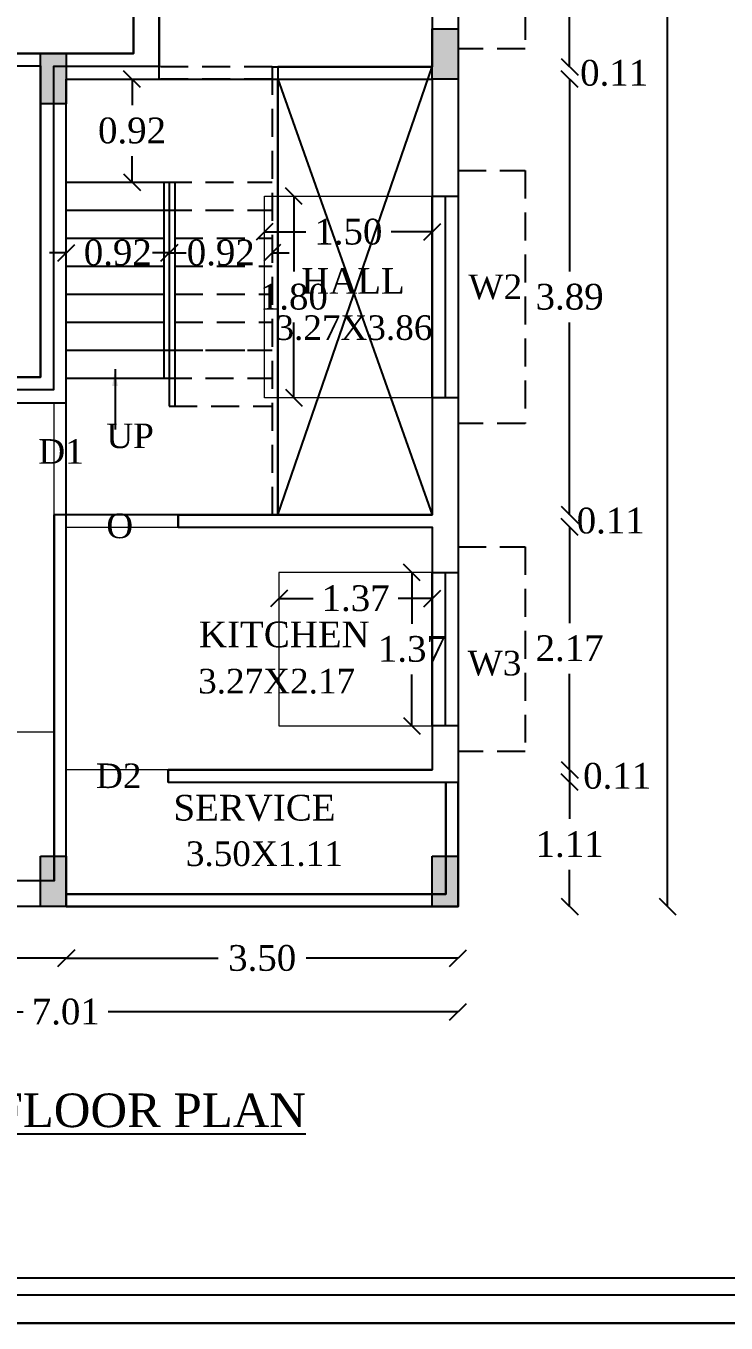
# Model space of a CAD drawing. Header units: metres. Extents: x 7608 to 7792, y -2400 to -2275.
# Drawn here: x 7685.45 to 7691.71, y -2335.22 to -2323.63 of the extents above; entities that cross this region are included whole.
import ezdxf

# ---------------------------------------------------------------- set-up
doc = ezdxf.new("R2010")
doc.units = ezdxf.units.M
doc.header["$MEASUREMENT"] = 0
doc.linetypes.add('HIDDEN', pattern=[0.375, 0.25, -0.125])
for name, color, linetype, plot in [('BLK_1_FLR_3_BLT_UP_AREA', 1, 'Continuous', False), ('BLK_1_FLR_3_BLT_UP_AREA_DEDUCT', 1, 'Continuous', False), ('BLK_1_FLR_3_UNITFA_3', 1, 'Continuous', False)]:
    doc.layers.add(name, color=color, linetype=linetype, plot=plot)
for name, color, linetype in [('BLK_1_FLR_3_CARPET_AREA', 10, 'Continuous'), ('BLK_1_FLR_3_CARPET_AREA_DEDUCT', 7, 'Continuous'), ('BLK_1_FLR_3_REGULAR_ROOM_6', 117, 'Continuous'), ('BLK_1_FLR_3_REGULAR_ROOM_8', 223, 'Continuous'), ('BLK_1_FLR_3_ROOF_AREA', 7, 'Continuous'), ('FLOOR-STILT', 7, 'Continuous')]:
    doc.layers.add(name, color=color, linetype=linetype)
for name, color, linetype, lineweight in [('BLK_1_FLR_3_KITCHEN', 163, 'Continuous', 0), ('BLK_1_FLR_3_REGULAR_ROOM_7', 234, 'Continuous', 0), ('BLK_1_FLR_3_ROOM_1_LIGHT_VENTILATION_2', 232, 'Continuous', 0), ('BLK_1_FLR_3_ROOM_1_LIGHT_VENTILATION_3', 232, 'Continuous', 0), ('BLK_1_FLR_3_UNITFA_4', 163, 'Continuous', 0)]:
    doc.layers.add(name, color=color, linetype=linetype, lineweight=lineweight)
doc.styles.add('Isa-', font='times.ttf')
doc.styles.add('STYLE2', font='times.ttf')
doc.dimstyles.new('ISO-25', dxfattribs={"dimscale": 0, "dimtxt": 0.23, "dimasz": 0.15, "dimexe": 1.25, "dimexo": 0.625, "dimgap": 0.11, "dimtad": 0, "dimtih": 1, "dimtoh": 1, "dimzin": 1, "dimdsep": 46, "dimtxsty": 'STYLE2', "dimblk": 'OBLIQUE', "dimcen": 0, "dimse1": 1, "dimse2": 1, "dimclrd": 1, "dimclrt": 3, "dimadec": 0, "dimazin": 2, "dimtfac": 1, "dimtix": 1, "dimtofl": 0, "dimtmove": 0, "dimatfit": 3, "dimfxl": 0, "dimtolj": 1, "dimarcsym": 0})

# ---------------------------------------------------------------- blocks, each defined once
blk = doc.blocks.new('_Oblique')
at = {"color": 0, "linetype": 'ByBlock', "lineweight": -2}
blk.add_line((-0.5, -0.5), (0.5, 0.5), dxfattribs=at)
blk = doc.blocks.new('*D194')
at = {"color": 1, "lineweight": -2}
for p, q in [((7686.399, -2324.111), (7686.399, -2324.344)), ((7686.399, -2325.031), (7686.399, -2324.799))]:
    blk.add_line(p, q, dxfattribs=at)
at = {"layer": 'Defpoints', "color": 0}
for p in [(7686.358, -2324.111), (7686.399, -2324.111), (7686.358, -2325.031)]:
    blk.add_point(p, dxfattribs=at)
at = {"color": 1, "lineweight": -2, "xscale": 0.15, "yscale": 0.15, "zscale": 0.15}
for p, rotation in [((7686.399, -2324.111), 90), ((7686.399, -2325.031), 270)]:
    blk.add_blockref('_Oblique', p, dxfattribs=dict(at, rotation=rotation))
at = {"color": 3, "insert": (7686.399, -2324.571), "char_height": 0.23, "attachment_point": 5, "style": 'STYLE2'}
blk.add_mtext('\\A1;0.92', dxfattribs=at)
blk = doc.blocks.new('*D179')
at = {"color": 1, "lineweight": -2}
for p, q in [((7690.309, -2322.001), (7690.309, -2322.774)), ((7690.309, -2324.001), (7690.309, -2323.229))]:
    blk.add_line(p, q, dxfattribs=at)
at = {"layer": 'Defpoints', "color": 0}
for p in [(7688.712, -2322.001), (7688.484, -2324.001), (7690.309, -2324.001)]:
    blk.add_point(p, dxfattribs=at)
at = {"color": 1, "lineweight": -2, "xscale": 0.15, "yscale": 0.15, "zscale": 0.15}
for p, rotation in [((7690.309, -2322.001), 90), ((7690.309, -2324.001), 270)]:
    blk.add_blockref('_Oblique', p, dxfattribs=dict(at, rotation=rotation))
at = {"color": 3, "insert": (7690.309, -2323.001), "char_height": 0.23, "attachment_point": 5, "style": 'STYLE2'}
blk.add_mtext('\\A1;2.00', dxfattribs=at)
blk = doc.blocks.new('*D180')
at = {"color": 1, "lineweight": -2}
for p, q in [((7690.309, -2324.001), (7690.309, -2323.851)), ((7690.309, -2324.111), (7690.309, -2324.261))]:
    blk.add_line(p, q, dxfattribs=at)
at = {"layer": 'Defpoints', "color": 0}
for p in [(7688.484, -2324.001), (7688.479, -2324.111), (7690.309, -2324.111)]:
    blk.add_point(p, dxfattribs=at)
at = {"color": 1, "lineweight": -2, "xscale": 0.15, "yscale": 0.15, "zscale": 0.15}
for p, rotation in [((7690.309, -2324.001), 270), ((7690.309, -2324.111), 90)]:
    blk.add_blockref('_Oblique', p, dxfattribs=dict(at, rotation=rotation))
at = {"color": 3, "insert": (7690.707, -2324.056), "char_height": 0.23, "attachment_point": 5, "style": 'STYLE2'}
blk.add_mtext('\\A1;0.11', dxfattribs=at)
blk = doc.blocks.new('*D181')
at = {"color": 1, "lineweight": -2}
for p, q in [((7690.309, -2324.111), (7690.309, -2325.829)), ((7690.309, -2328.001), (7690.309, -2326.284))]:
    blk.add_line(p, q, dxfattribs=at)
at = {"layer": 'Defpoints', "color": 0}
for p in [(7688.479, -2324.111), (7688.253, -2328.001), (7690.309, -2328.001)]:
    blk.add_point(p, dxfattribs=at)
at = {"color": 1, "lineweight": -2, "xscale": 0.15, "yscale": 0.15, "zscale": 0.15}
for p, rotation in [((7690.309, -2324.111), 90), ((7690.309, -2328.001), 270)]:
    blk.add_blockref('_Oblique', p, dxfattribs=dict(at, rotation=rotation))
at = {"color": 3, "insert": (7690.309, -2326.056), "char_height": 0.23, "attachment_point": 5, "style": 'STYLE2'}
blk.add_mtext('\\A1;3.89', dxfattribs=at)
blk = doc.blocks.new('*D182')
at = {"color": 1, "lineweight": -2}
for p, q in [((7690.309, -2328.001), (7690.309, -2327.851)), ((7690.309, -2328.111), (7690.309, -2328.261))]:
    blk.add_line(p, q, dxfattribs=at)
at = {"layer": 'Defpoints', "color": 0}
for p in [(7688.253, -2328.001), (7688.236, -2328.111), (7690.309, -2328.111)]:
    blk.add_point(p, dxfattribs=at)
at = {"color": 1, "lineweight": -2, "xscale": 0.15, "yscale": 0.15, "zscale": 0.15}
for p, rotation in [((7690.309, -2328.001), 270), ((7690.309, -2328.111), 90)]:
    blk.add_blockref('_Oblique', p, dxfattribs=dict(at, rotation=rotation))
at = {"color": 3, "insert": (7690.676, -2328.056), "char_height": 0.23, "attachment_point": 5, "style": 'STYLE2'}
blk.add_mtext('\\A1;0.11', dxfattribs=at)
blk = doc.blocks.new('*D183')
at = {"color": 1, "lineweight": -2}
for p, q in [((7690.309, -2328.111), (7690.309, -2328.969)), ((7690.309, -2330.281), (7690.309, -2329.424))]:
    blk.add_line(p, q, dxfattribs=at)
at = {"layer": 'Defpoints', "color": 0}
for p in [(7688.236, -2328.111), (7688.502, -2330.281), (7690.309, -2330.281)]:
    blk.add_point(p, dxfattribs=at)
at = {"color": 1, "lineweight": -2, "xscale": 0.15, "yscale": 0.15, "zscale": 0.15}
for p, rotation in [((7690.309, -2328.111), 90), ((7690.309, -2330.281), 270)]:
    blk.add_blockref('_Oblique', p, dxfattribs=dict(at, rotation=rotation))
at = {"color": 3, "insert": (7690.309, -2329.196), "char_height": 0.23, "attachment_point": 5, "style": 'STYLE2'}
blk.add_mtext('\\A1;2.17', dxfattribs=at)
blk = doc.blocks.new('*D184')
at = {"color": 1, "lineweight": -2}
for p, q in [((7690.309, -2330.281), (7690.309, -2330.131)), ((7690.309, -2330.281), (7690.309, -2330.391)), ((7690.309, -2330.391), (7690.309, -2330.541))]:
    blk.add_line(p, q, dxfattribs=at)
at = {"layer": 'Defpoints', "color": 0}
for p in [(7688.502, -2330.281), (7688.657, -2330.391), (7690.309, -2330.391)]:
    blk.add_point(p, dxfattribs=at)
at = {"color": 1, "lineweight": -2, "xscale": 0.15, "yscale": 0.15, "zscale": 0.15}
for p, rotation in [((7690.309, -2330.281), 270), ((7690.309, -2330.391), 90)]:
    blk.add_blockref('_Oblique', p, dxfattribs=dict(at, rotation=rotation))
at = {"color": 3, "insert": (7690.734, -2330.336), "char_height": 0.23, "attachment_point": 5, "style": 'STYLE2'}
blk.add_mtext('\\A1;0.11', dxfattribs=at)
blk = doc.blocks.new('*D185')
at = {"color": 1, "lineweight": -2}
for p, q in [((7690.309, -2330.391), (7690.309, -2330.719)), ((7690.309, -2331.501), (7690.309, -2331.174))]:
    blk.add_line(p, q, dxfattribs=at)
at = {"layer": 'Defpoints', "color": 0}
for p in [(7688.657, -2330.391), (7689.312, -2331.501), (7690.309, -2331.501)]:
    blk.add_point(p, dxfattribs=at)
at = {"color": 1, "lineweight": -2, "xscale": 0.15, "yscale": 0.15, "zscale": 0.15}
for p, rotation in [((7690.309, -2330.391), 90), ((7690.309, -2331.501), 270)]:
    blk.add_blockref('_Oblique', p, dxfattribs=dict(at, rotation=rotation))
at = {"color": 3, "insert": (7690.309, -2330.946), "char_height": 0.23, "attachment_point": 5, "style": 'STYLE2'}
blk.add_mtext('\\A1;1.11', dxfattribs=at)
blk = doc.blocks.new('*D186')
at = {"color": 1, "lineweight": -2}
for p, q in [((7691.184, -2300.561), (7691.184, -2315.804)), ((7691.184, -2331.501), (7691.184, -2316.259))]:
    blk.add_line(p, q, dxfattribs=at)
at = {"layer": 'Defpoints', "color": 0}
for p in [(7688.586, -2300.561), (7691.184, -2300.561), (7688.586, -2331.501)]:
    blk.add_point(p, dxfattribs=at)
at = {"color": 1, "lineweight": -2, "xscale": 0.15, "yscale": 0.15, "zscale": 0.15}
for p, rotation in [((7691.184, -2300.561), 90), ((7691.184, -2331.501), 270)]:
    blk.add_blockref('_Oblique', p, dxfattribs=dict(at, rotation=rotation))
at = {"color": 3, "insert": (7691.184, -2316.031), "char_height": 0.23, "attachment_point": 5, "style": 'STYLE2'}
blk.add_mtext('\\A1;30.94', dxfattribs=at)
blk = doc.blocks.new('*D188')
at = {"color": 1, "lineweight": -2}
for p, q in [((7682.532, -2331.963), (7683.781, -2331.963)), ((7685.812, -2331.963), (7684.562, -2331.963))]:
    blk.add_line(p, q, dxfattribs=at)
at = {"layer": 'Defpoints', "color": 0}
for p in [(7682.532, -2331.01), (7685.812, -2331.501), (7685.812, -2331.963)]:
    blk.add_point(p, dxfattribs=at)
at = {"color": 1, "lineweight": -2, "xscale": 0.15, "yscale": 0.15, "zscale": 0.15, "rotation": 180}
blk.add_blockref('_Oblique', (7682.532, -2331.963), dxfattribs=at)
at = {"color": 1, "lineweight": -2, "xscale": 0.15, "yscale": 0.15, "zscale": 0.15}
blk.add_blockref('_Oblique', (7685.812, -2331.963), dxfattribs=at)
at = {"color": 3, "insert": (7684.172, -2331.963), "char_height": 0.23, "attachment_point": 5, "style": 'STYLE2'}
blk.add_mtext('\\A1;3.28', dxfattribs=at)
blk = doc.blocks.new('*D189')
at = {"color": 1, "lineweight": -2}
for p, q in [((7685.812, -2331.963), (7687.168, -2331.963)), ((7689.312, -2331.963), (7687.956, -2331.963))]:
    blk.add_line(p, q, dxfattribs=at)
at = {"layer": 'Defpoints', "color": 0}
for p in [(7689.312, -2330.391), (7685.812, -2331.501), (7689.312, -2331.963)]:
    blk.add_point(p, dxfattribs=at)
at = {"color": 1, "lineweight": -2, "xscale": 0.15, "yscale": 0.15, "zscale": 0.15, "rotation": 180}
blk.add_blockref('_Oblique', (7685.812, -2331.963), dxfattribs=at)
at = {"color": 1, "lineweight": -2, "xscale": 0.15, "yscale": 0.15, "zscale": 0.15}
blk.add_blockref('_Oblique', (7689.312, -2331.963), dxfattribs=at)
at = {"color": 3, "insert": (7687.562, -2331.963), "char_height": 0.23, "attachment_point": 5, "style": 'STYLE2'}
blk.add_mtext('\\A1;3.50', dxfattribs=at)
blk = doc.blocks.new('*D190')
at = {"color": 1, "lineweight": -2}
for p, q in [((7682.302, -2332.442), (7685.427, -2332.442)), ((7689.312, -2332.442), (7686.187, -2332.442))]:
    blk.add_line(p, q, dxfattribs=at)
at = {"layer": 'Defpoints', "color": 0}
for p in [(7682.302, -2331.501), (7689.312, -2331.501), (7689.312, -2332.442)]:
    blk.add_point(p, dxfattribs=at)
at = {"color": 1, "lineweight": -2, "xscale": 0.15, "yscale": 0.15, "zscale": 0.15, "rotation": 180}
blk.add_blockref('_Oblique', (7682.302, -2332.442), dxfattribs=at)
at = {"color": 1, "lineweight": -2, "xscale": 0.15, "yscale": 0.15, "zscale": 0.15}
blk.add_blockref('_Oblique', (7689.312, -2332.442), dxfattribs=at)
at = {"color": 3, "insert": (7685.807, -2332.442), "char_height": 0.23, "attachment_point": 5, "style": 'STYLE2'}
blk.add_mtext('\\A1;7.01', dxfattribs=at)
blk = doc.blocks.new('*D155')
at = {"color": 1, "lineweight": -2}
for p, q in [((7686.399, -2324.111), (7686.399, -2324.344)), ((7686.399, -2325.031), (7686.399, -2324.799))]:
    blk.add_line(p, q, dxfattribs=at)
at = {"layer": 'Defpoints', "color": 0}
for p in [(7686.358, -2324.111), (7686.399, -2324.111), (7686.358, -2325.031)]:
    blk.add_point(p, dxfattribs=at)
at = {"color": 1, "lineweight": -2, "xscale": 0.15, "yscale": 0.15, "zscale": 0.15}
for p, rotation in [((7686.399, -2324.111), 90), ((7686.399, -2325.031), 270)]:
    blk.add_blockref('_Oblique', p, dxfattribs=dict(at, rotation=rotation))
at = {"color": 3, "insert": (7686.399, -2324.571), "char_height": 0.23, "attachment_point": 5, "style": 'STYLE2'}
blk.add_mtext('\\A1;0.92', dxfattribs=at)
blk = doc.blocks.new('*D156')
at = {"color": 1, "lineweight": -2}
for p, q in [((7685.812, -2325.661), (7685.662, -2325.661)), ((7686.732, -2325.661), (7686.882, -2325.661))]:
    blk.add_line(p, q, dxfattribs=at)
at = {"layer": 'Defpoints', "color": 0}
for p in [(7685.812, -2325.661), (7686.732, -2325.661), (7686.732, -2325.661)]:
    blk.add_point(p, dxfattribs=at)
at = {"color": 1, "lineweight": -2, "xscale": 0.15, "yscale": 0.15, "zscale": 0.15}
blk.add_blockref('_Oblique', (7685.812, -2325.661), dxfattribs=at)
at = {"color": 1, "lineweight": -2, "xscale": 0.15, "yscale": 0.15, "zscale": 0.15, "rotation": 180}
blk.add_blockref('_Oblique', (7686.732, -2325.661), dxfattribs=at)
at = {"color": 3, "insert": (7686.272, -2325.661), "char_height": 0.23, "attachment_point": 5, "style": 'STYLE2'}
blk.add_mtext('\\A1;0.92', dxfattribs=at)
blk = doc.blocks.new('*D157')
at = {"color": 1, "lineweight": -2}
for p, q in [((7686.732, -2325.661), (7686.582, -2325.661)), ((7687.652, -2325.661), (7687.802, -2325.661))]:
    blk.add_line(p, q, dxfattribs=at)
at = {"layer": 'Defpoints', "color": 0}
for p in [(7686.732, -2325.661), (7687.652, -2325.661), (7687.652, -2325.661)]:
    blk.add_point(p, dxfattribs=at)
at = {"color": 1, "lineweight": -2, "xscale": 0.15, "yscale": 0.15, "zscale": 0.15}
blk.add_blockref('_Oblique', (7686.732, -2325.661), dxfattribs=at)
at = {"color": 1, "lineweight": -2, "xscale": 0.15, "yscale": 0.15, "zscale": 0.15, "rotation": 180}
blk.add_blockref('_Oblique', (7687.652, -2325.661), dxfattribs=at)
at = {"color": 3, "insert": (7687.192, -2325.661), "char_height": 0.23, "attachment_point": 5, "style": 'STYLE2'}
blk.add_mtext('\\A1;0.92', dxfattribs=at)
blk = doc.blocks.new('*D442')
at = {"layer": 'BLK_1_FLR_3_ROOM_1_LIGHT_VENTILATION_2', "color": 232, "lineweight": -2}
for p, q in [((7687.582, -2325.475), (7687.951, -2325.475)), ((7689.082, -2325.475), (7688.713, -2325.475))]:
    blk.add_line(p, q, dxfattribs=at)
at = {"layer": 'Defpoints', "color": 0}
for p in [(7687.582, -2325.156), (7689.082, -2325.156), (7687.582, -2325.475)]:
    blk.add_point(p, dxfattribs=at)
at = {"layer": 'BLK_1_FLR_3_ROOM_1_LIGHT_VENTILATION_2', "color": 232, "lineweight": -2, "xscale": 0.15, "yscale": 0.15, "zscale": 0.15, "rotation": 180}
blk.add_blockref('_Oblique', (7687.582, -2325.475), dxfattribs=at)
at = {"layer": 'BLK_1_FLR_3_ROOM_1_LIGHT_VENTILATION_2', "color": 232, "lineweight": -2, "xscale": 0.15, "yscale": 0.15, "zscale": 0.15}
blk.add_blockref('_Oblique', (7689.082, -2325.475), dxfattribs=at)
at = {"layer": 'BLK_1_FLR_3_ROOM_1_LIGHT_VENTILATION_2', "color": 232, "insert": (7688.332, -2325.475), "char_height": 0.23, "attachment_point": 5, "style": 'STYLE2'}
blk.add_mtext('\\A1;1.50', dxfattribs=at)
blk = doc.blocks.new('*D443')
at = {"layer": 'BLK_1_FLR_3_ROOM_1_LIGHT_VENTILATION_2', "color": 232, "lineweight": -2}
for p, q in [((7687.845, -2325.156), (7687.845, -2325.829)), ((7687.845, -2326.956), (7687.845, -2326.284))]:
    blk.add_line(p, q, dxfattribs=at)
at = {"layer": 'Defpoints', "color": 0}
for p in [(7687.582, -2325.156), (7687.845, -2325.156), (7687.582, -2326.956)]:
    blk.add_point(p, dxfattribs=at)
at = {"layer": 'BLK_1_FLR_3_ROOM_1_LIGHT_VENTILATION_2', "color": 232, "lineweight": -2, "xscale": 0.15, "yscale": 0.15, "zscale": 0.15}
for p, rotation in [((7687.845, -2325.156), 90), ((7687.845, -2326.956), 270)]:
    blk.add_blockref('_Oblique', p, dxfattribs=dict(at, rotation=rotation))
at = {"layer": 'BLK_1_FLR_3_ROOM_1_LIGHT_VENTILATION_2', "color": 232, "insert": (7687.845, -2326.056), "char_height": 0.23, "attachment_point": 5, "style": 'STYLE2'}
blk.add_mtext('\\A1;1.80', dxfattribs=at)
blk = doc.blocks.new('*D454')
at = {"layer": 'BLK_1_FLR_3_ROOM_1_LIGHT_VENTILATION_3', "color": 232, "lineweight": -2}
for p, q in [((7687.712, -2328.749), (7688.017, -2328.749)), ((7689.082, -2328.749), (7688.777, -2328.749))]:
    blk.add_line(p, q, dxfattribs=at)
at = {"layer": 'Defpoints', "color": 0}
for p in [(7687.712, -2328.517), (7689.082, -2328.517), (7687.712, -2328.749)]:
    blk.add_point(p, dxfattribs=at)
at = {"layer": 'BLK_1_FLR_3_ROOM_1_LIGHT_VENTILATION_3', "color": 232, "lineweight": -2, "xscale": 0.15, "yscale": 0.15, "zscale": 0.15, "rotation": 180}
blk.add_blockref('_Oblique', (7687.712, -2328.749), dxfattribs=at)
at = {"layer": 'BLK_1_FLR_3_ROOM_1_LIGHT_VENTILATION_3', "color": 232, "lineweight": -2, "xscale": 0.15, "yscale": 0.15, "zscale": 0.15}
blk.add_blockref('_Oblique', (7689.082, -2328.749), dxfattribs=at)
at = {"layer": 'BLK_1_FLR_3_ROOM_1_LIGHT_VENTILATION_3', "color": 232, "insert": (7688.397, -2328.749), "char_height": 0.23, "attachment_point": 5, "style": 'STYLE2'}
blk.add_mtext('\\A1;1.37', dxfattribs=at)
blk = doc.blocks.new('*D455')
at = {"layer": 'BLK_1_FLR_3_ROOM_1_LIGHT_VENTILATION_3', "color": 232, "lineweight": -2}
for p, q in [((7688.9, -2328.517), (7688.9, -2328.975)), ((7688.9, -2329.887), (7688.9, -2329.43))]:
    blk.add_line(p, q, dxfattribs=at)
at = {"layer": 'Defpoints', "color": 0}
for p in [(7689.082, -2328.517), (7688.9, -2329.887), (7689.082, -2329.887)]:
    blk.add_point(p, dxfattribs=at)
at = {"layer": 'BLK_1_FLR_3_ROOM_1_LIGHT_VENTILATION_3', "color": 232, "lineweight": -2, "xscale": 0.15, "yscale": 0.15, "zscale": 0.15}
for p, rotation in [((7688.9, -2328.517), 90), ((7688.9, -2329.887), 270)]:
    blk.add_blockref('_Oblique', p, dxfattribs=dict(at, rotation=rotation))
at = {"layer": 'BLK_1_FLR_3_ROOM_1_LIGHT_VENTILATION_3', "color": 232, "insert": (7688.9, -2329.202), "char_height": 0.23, "attachment_point": 5, "style": 'STYLE2'}
blk.add_mtext('\\A1;1.37', dxfattribs=at)

msp = doc.modelspace()

# ---------------------------------------------------------------- hatches: boundary and pattern name
h = msp.add_hatch(color=5)
h.dxf.hatch_style = 1
h.paths.add_polyline_path([(7689.08192, -2324.11125), (7689.31192, -2324.11125), (7689.31192, -2323.66125), (7689.08192, -2323.66125)])
h = msp.add_hatch(color=5)
h.dxf.hatch_style = 1
h.paths.add_polyline_path([(7685.58192, -2324.33125), (7685.81192, -2324.33125), (7685.81192, -2323.88125), (7685.58192, -2323.88125)])
h = msp.add_hatch(color=5)
h.dxf.hatch_style = 1
h.paths.add_polyline_path([(7685.58192, -2331.50125), (7685.81192, -2331.50125), (7685.81192, -2331.05125), (7685.58192, -2331.05125)])
h = msp.add_hatch(color=5)
h.dxf.hatch_style = 1
h.paths.add_polyline_path([(7689.08192, -2331.50125), (7689.31192, -2331.50125), (7689.31192, -2331.05125), (7689.08192, -2331.05125)])

# ---------------------------------------------------------------- linework, layer by layer
for p, q in [((7689.08192, -2312.90125), (7689.08192, -2324.00125)), ((7686.41192, -2323.88125), (7686.41192, -2319.86125)), ((7686.64192, -2324.11125), (7686.64192, -2319.86125)), ((7683.53192, -2323.88125), (7686.41192, -2323.88125)), ((7685.58192, -2326.77125), (7685.58192, -2323.88125)), ((7683.53192, -2323.99125), (7685.58192, -2323.99125)), ((7687.65192, -2324.00125), (7689.08192, -2324.00125)), ((7687.70192, -2328.00125), (7689.08192, -2324.00125)), ((7685.81192, -2324.11125), (7686.64192, -2324.11125)), ((7685.81192, -2327.03125), (7685.81192, -2324.11125)), ((7687.65192, -2324.11125), (7689.08192, -2324.11125)), ((7687.70192, -2324.11125), (7689.08192, -2328.00125)), ((7689.08192, -2324.11125), (7689.08192, -2328.00125)), ((7685.81192, -2325.03125), (7686.68192, -2325.03125)), ((7686.68192, -2325.03125), (7686.68192, -2326.78125)), ((7686.73192, -2325.03125), (7686.73192, -2327.03125)), ((7686.78192, -2325.03125), (7686.78192, -2327.03125)), ((7685.81192, -2325.28125), (7686.68192, -2325.28125)), ((7685.81192, -2325.53125), (7686.68192, -2325.53125)), ((7685.81192, -2325.78125), (7686.68192, -2325.78125)), ((7685.81192, -2326.03125), (7686.68192, -2326.03125)), ((7685.81192, -2326.28125), (7686.68192, -2326.28125)), ((7685.81192, -2326.53125), (7686.68192, -2326.53125)), ((7682.53192, -2326.77125), (7685.58192, -2326.77125)), ((7685.81192, -2326.78125), (7686.68192, -2326.78125)), ((7682.30192, -2327.00125), (7685.81192, -2327.00125)), ((7685.70192, -2331.27125), (7685.70192, -2328.00125)), ((7685.81192, -2331.50125), (7685.81192, -2328.00125)), ((7686.81192, -2328.11125), (7686.81192, -2328.00125)), ((7686.81192, -2328.00125), (7689.08192, -2328.00125)), ((7686.81192, -2328.11125), (7689.08192, -2328.11125)), ((7689.08192, -2328.11125), (7689.08192, -2330.28125)), ((7686.72192, -2330.39125), (7686.72192, -2330.28125)), ((7686.72192, -2330.28125), (7689.08192, -2330.28125)), ((7686.72192, -2330.39125), (7689.31192, -2330.39125)), ((7685.70192, -2331.27125), (7684.64192, -2331.27125))]:
    msp.add_line(p, q)
at = {"color": 2, "linetype": 'HIDDEN'}
for p, q in [((7687.65192, -2324.00125), (7686.64192, -2324.00125)), ((7687.65192, -2324.00125), (7687.65192, -2328.00125)), ((7687.70192, -2324.00125), (7687.70192, -2328.00125)), ((7687.65192, -2324.11125), (7686.64192, -2324.11125))]:
    msp.add_line(p, q, dxfattribs=at)
at = {"linetype": 'HIDDEN'}
for p, q in [((7686.68192, -2325.03125), (7687.65192, -2325.03125)), ((7686.68192, -2325.28125), (7687.65192, -2325.28125)), ((7686.78192, -2325.53125), (7687.65192, -2325.53125)), ((7686.78192, -2325.78125), (7687.65192, -2325.78125)), ((7686.78192, -2326.03125), (7687.65192, -2326.03125)), ((7686.78192, -2326.28125), (7687.65192, -2326.28125)), ((7686.68192, -2326.53125), (7687.65192, -2326.53125)), ((7686.78192, -2326.53125), (7687.65192, -2326.53125)), ((7686.68192, -2326.78125), (7687.65192, -2326.78125)), ((7686.73192, -2327.03125), (7687.65192, -2327.03125))]:
    msp.add_line(p, q, dxfattribs=at)
at = {"color": 2}
for p, q in [((7689.19692, -2325.15625), (7689.19692, -2326.95625)), ((7685.81192, -2328.00125), (7685.70192, -2328.00125)), ((7689.19692, -2328.51745), (7689.19692, -2329.88745))]:
    msp.add_line(p, q, dxfattribs=at)
at = {"color": 4}
for points in [[(7654.99647, -2275.22286), (7747.87877, -2275.22286), (7747.87877, -2335.22229), (7654.99647, -2335.22229)], [(7655.24647, -2275.47286), (7747.62877, -2275.47286), (7747.62877, -2334.97229), (7655.24647, -2334.97229)], [(7655.39647, -2275.62286), (7747.47877, -2275.62286), (7747.47877, -2334.82229), (7655.39647, -2334.82229)]]:
    msp.add_lwpolyline(points, close=True, dxfattribs=at)
msp.add_lwpolyline([(7682.30192, -2300.56125), (7689.31192, -2300.56125), (7689.31192, -2331.50125), (7682.30192, -2331.50125)], close=True)
at = {"color": 2, "linetype": 'HIDDEN'}
for points in [[(7689.31192, -2322.00871), (7689.91192, -2322.00871), (7689.91192, -2323.83871), (7689.31192, -2323.83871)], [(7689.31192, -2324.92625), (7689.91192, -2324.92625), (7689.91192, -2327.18625), (7689.31192, -2327.18625)], [(7689.31192, -2328.28745), (7689.91192, -2328.28745), (7689.91192, -2330.11745), (7689.31192, -2330.11745)]]:
    msp.add_lwpolyline(points, dxfattribs=at)
at = {"color": 5}
for points in [[(7689.08192, -2323.66125), (7689.31192, -2323.66125), (7689.31192, -2324.11125), (7689.08192, -2324.11125)], [(7685.58192, -2323.88125), (7685.81192, -2323.88125), (7685.81192, -2324.33125), (7685.58192, -2324.33125)], [(7685.58192, -2331.05125), (7685.81192, -2331.05125), (7685.81192, -2331.50125), (7685.58192, -2331.50125)], [(7689.08192, -2331.05125), (7689.31192, -2331.05125), (7689.31192, -2331.50125), (7689.08192, -2331.50125)]]:
    msp.add_lwpolyline(points, close=True, dxfattribs=at)
at = {"color": 7}
msp.add_lwpolyline([(7687.70192, -2324.11125), (7689.08192, -2324.11125), (7689.08192, -2328.00125), (7687.70192, -2328.00125)], close=True, dxfattribs=at)
at = {"color": 2}
for points in [[(7689.31192, -2326.95625), (7689.08192, -2326.95625), (7689.08192, -2325.15625), (7689.31192, -2325.15625)], [(7689.31192, -2329.88745), (7689.08192, -2329.88745), (7689.08192, -2328.51745), (7689.31192, -2328.51745)]]:
    msp.add_lwpolyline(points, close=True, dxfattribs=at)
for points in [[(7685.81192, -2331.50125), (7689.31192, -2331.50125), (7689.31192, -2330.39125)], [(7685.81192, -2331.39125), (7689.20192, -2331.39125), (7689.20192, -2330.39125)]]:
    msp.add_lwpolyline(points)
at = {"layer": 'BLK_1_FLR_3_BLT_UP_AREA', "color": 3}
msp.add_lwpolyline([(7682.30192, -2300.56125), (7689.31192, -2300.56125), (7689.31192, -2331.50125), (7682.30192, -2331.50125)], close=True, dxfattribs=at)
at = {"layer": 'BLK_1_FLR_3_BLT_UP_AREA_DEDUCT', "color": 3}
msp.add_lwpolyline([(7687.70192, -2324.11125), (7689.08192, -2324.11125), (7689.08192, -2328.00125), (7687.70192, -2328.00125)], close=True, dxfattribs=at)
at = {"layer": 'BLK_1_FLR_3_CARPET_AREA', "color": 25}
msp.add_lwpolyline([(7682.53192, -2317.36125), (7684.66192, -2317.36125), (7684.66192, -2318.80125), (7686.41192, -2318.80125), (7686.41192, -2321.77125), (7683.53192, -2321.77125), (7683.53192, -2321.88125), (7686.41192, -2321.88125), (7686.41192, -2323.88125), (7683.53192, -2323.88125), (7683.53192, -2323.99125), (7685.58192, -2323.99125), (7685.58192, -2326.77125), (7682.53192, -2326.77125), (7682.53192, -2318.80125), (7683.75192, -2318.80125), (7683.75192, -2318.69125), (7682.53192, -2318.69125)], close=True, dxfattribs=at)
for points in [[(7682.53192, -2327.00125), (7685.81192, -2327.00125), (7685.81192, -2324.11125), (7686.64192, -2324.11125), (7686.64192, -2322.00125)], [(7689.08192, -2322.00125), (7689.08192, -2324.00125), (7687.70192, -2324.00125), (7687.70192, -2324.11125), (7687.70192, -2324.11125), (7687.70192, -2328.00125), (7686.81192, -2328.00125), (7686.81192, -2328.11125), (7689.08192, -2328.11125), (7689.08192, -2330.28125), (7686.72192, -2330.28125), (7686.72192, -2330.39125), (7689.20192, -2330.39125), (7689.20192, -2331.39125), (7685.81192, -2331.39125), (7685.81192, -2328.00125), (7685.70192, -2328.00125), (7685.70192, -2331.27125), (7684.64192, -2331.27125)]]:
    msp.add_lwpolyline(points, dxfattribs=at)
at = {"layer": 'BLK_1_FLR_3_CARPET_AREA_DEDUCT', "color": 3}
msp.add_lwpolyline([(7687.70192, -2324.11125), (7689.08192, -2324.11125), (7689.08192, -2328.00125), (7687.70192, -2328.00125)], close=True, dxfattribs=at)
at = {"layer": 'BLK_1_FLR_3_KITCHEN', "color": 1}
for points in [[(7686.41192, -2323.88125), (7682.53192, -2323.88125), (7682.53192, -2321.88125), (7686.41192, -2321.88125)], [(7689.08192, -2330.28125), (7685.81192, -2330.28125), (7685.81192, -2328.11125), (7689.08192, -2328.11125)]]:
    msp.add_lwpolyline(points, close=True, dxfattribs=at)
at = {"layer": 'BLK_1_FLR_3_REGULAR_ROOM_6', "color": 1}
msp.add_lwpolyline([(7685.58192, -2326.77125), (7682.53192, -2326.77125), (7682.53192, -2323.99125), (7685.58192, -2323.99125)], close=True, dxfattribs=at)
msp.add_lwpolyline([(7685.58192, -2326.77125), (7682.53192, -2326.77125), (7682.53192, -2323.99125), (7685.58192, -2323.99125)], close=True, dxfattribs=at)
at = {"layer": 'BLK_1_FLR_3_REGULAR_ROOM_7', "color": 1}
msp.add_lwpolyline([(7682.53192, -2329.94125), (7685.70192, -2329.94125), (7685.70192, -2327.00125), (7682.53192, -2327.00125)], close=True, dxfattribs=at)
at = {"layer": 'BLK_1_FLR_3_REGULAR_ROOM_8', "color": 1}
msp.add_lwpolyline([(7685.81192, -2324.11125), (7689.08192, -2324.11125), (7689.08192, -2328.00125), (7685.81192, -2328.00125)], close=True, dxfattribs=at)
at = {"layer": 'BLK_1_FLR_3_ROOF_AREA', "color": 54}
msp.add_lwpolyline([(7682.30192, -2300.56125), (7689.31192, -2300.56125), (7689.31192, -2331.50125), (7682.30192, -2331.50125)], close=True, dxfattribs=at)
at = {"layer": 'BLK_1_FLR_3_ROOM_1_LIGHT_VENTILATION_2', "color": 232}
msp.add_lwpolyline([(7689.08192, -2325.15625), (7689.08192, -2326.95625), (7687.58192, -2326.95625), (7687.58192, -2325.15625)], close=True, dxfattribs=at)
at = {"layer": 'BLK_1_FLR_3_ROOM_1_LIGHT_VENTILATION_3', "color": 232}
msp.add_lwpolyline([(7687.71192, -2329.88745), (7689.08192, -2329.88745), (7689.08192, -2328.51745), (7687.71192, -2328.51745)], close=True, dxfattribs=at)
at = {"layer": 'BLK_1_FLR_3_UNITFA_3', "color": 234}
msp.add_lwpolyline([(7682.30192, -2317.24742), (7684.89192, -2317.24742), (7684.89192, -2318.57125), (7686.64192, -2318.57125), (7686.64192, -2323.88125), (7686.64192, -2323.99625), (7685.81192, -2323.99625), (7685.69692, -2323.99625), (7685.69692, -2326.77125), (7685.69692, -2326.88625), (7682.30192, -2326.88625)], close=True, dxfattribs=at)
at = {"layer": 'BLK_1_FLR_3_UNITFA_4', "color": 234}
msp.add_lwpolyline([(7682.30192, -2326.88625), (7685.69692, -2326.88625), (7685.69692, -2323.99625), (7686.64192, -2323.99625), (7686.64192, -2321.77125), (7689.31192, -2321.77125), (7689.31192, -2331.50125), (7682.30192, -2331.50125), (7682.30192, -2331.50125)], close=True, dxfattribs=at)
at = {"layer": 'FLOOR-STILT', "color": 64}
msp.add_lwpolyline([(7654.99647, -2335.22229), (7747.87877, -2335.22229), (7747.87877, -2275.22286), (7654.99647, -2275.22286)], close=True, dxfattribs=at)

# ---------------------------------------------------------------- texts
at = {"color": 6, "style": 'Isa-'}
for s, p in [('HALL', (7687.91001, -2326.02774)), ('KITCHEN', (7686.99764, -2329.18553)), ('SERVICE', (7686.76926, -2330.73352))]:
    msp.add_text(s, height=0.23, dxfattribs=at).set_placement(p)
at = {"color": 2, "linetype": 'HIDDEN', "style": 'Isa-'}
for s, p in [('W2', (7689.40501, -2326.07551)), ('W3', (7689.39805, -2329.43671))]:
    msp.add_text(s, height=0.22, dxfattribs=at).set_placement(p)
at = {"color": 3, "style": 'Isa-'}
for s, p in [('3.27X3.86', (7687.68031, -2326.43998)), ('3.27X2.17', (7686.98963, -2329.59777)), ('3.50X1.11', (7686.8798, -2331.13921))]:
    msp.add_text(s, height=0.22, dxfattribs=at).set_placement(p)
at = {"color": 2, "style": 'Isa-'}
for s, p in [('UP', (7686.16915, -2327.40647)), ('D1', (7685.56153, -2327.54597)), ('O', (7686.16915, -2328.21063)), ('D2', (7686.07738, -2330.44355))]:
    msp.add_text(s, height=0.22, dxfattribs=at).set_placement(p)
at = {"color": 3, "lineweight": 25, "style": 'Isa-'}
msp.add_text('%%UTHIRD FLOOR PLAN', height=0.3, dxfattribs=at).set_placement((7683.67373, -2333.47147))

# ---------------------------------------------------------------- dimensions: what is measured, and where the dimension line sits
at = {"color": 7}
for base, p1, p2, override, picture, middle in [((7691.18421, -2300.56125), (7688.58634, -2331.50125), (7688.58634, -2300.56125), {"dimscale": 1}, '*D186', (7691.18421, -2316.03125)), ((7690.30922, -2324.00125), (7688.71202, -2322.00125), (7688.48447, -2324.00125), {"dimscale": 1, "dimtmove": 1}, '*D179', (7690.30922, -2323.00125)), ((7690.30922, -2328.00125), (7688.47891, -2324.11125), (7688.25275, -2328.00125), {"dimscale": 1, "dimtmove": 1}, '*D181', (7690.30922, -2326.05625)), ((7690.30922, -2330.28125), (7688.23609, -2328.11125), (7688.50172, -2330.28125), {"dimscale": 1, "dimtmove": 1}, '*D183', (7690.30922, -2329.19625)), ((7690.30922, -2331.50125), (7688.65742, -2330.39125), (7689.31192, -2331.50125), {"dimscale": 1, "dimtmove": 1}, '*D185', (7690.30922, -2330.94625))]:
    dim = msp.add_linear_dim(base=base, p1=p1, p2=p2, angle=90, dimstyle='ISO-25', override=override, dxfattribs=at)
    dim.commit()
    dim.dimension.update_dxf_attribs({"geometry": picture, "text_midpoint": middle})
for base, p1, p2, override, picture, middle in [((7690.30922, -2324.11125), (7688.48447, -2324.00125), (7688.47891, -2324.11125), {"dimscale": 1, "dimtmove": 2}, '*D180', (7690.70672, -2324.05625)), ((7690.30922, -2328.11125), (7688.25275, -2328.00125), (7688.23609, -2328.11125), {"dimscale": 1, "dimtmove": 2}, '*D182', (7690.67589, -2328.05625)), ((7690.30922, -2330.39125), (7688.50172, -2330.28125), (7688.65742, -2330.39125), {"dimscale": 1, "dimtmove": 1}, '*D184', (7690.73391, -2330.33625))]:
    dim = msp.add_linear_dim(base=base, p1=p1, p2=p2, angle=90, dimstyle='ISO-25', override=override, dxfattribs=at)
    dim.commit()
    dim.dimension.update_dxf_attribs({"geometry": picture, "text_midpoint": middle, "dimtype": 160})
for picture in ['*D194', '*D155']:
    dim = msp.add_linear_dim(base=(7686.39891, -2324.11125), p1=(7686.35778, -2325.03125), p2=(7686.35778, -2324.11125), angle=90, dimstyle='ISO-25', override={"dimscale": 1})
    dim.commit()
    dim.dimension.update_dxf_attribs({"geometry": picture, "text_midpoint": (7686.39891, -2324.57125)})
for base, p1, p2, override, picture, middle in [((7686.73192, -2325.66149), (7685.81192, -2325.66149), (7686.73192, -2325.66149), {"dimscale": 1}, '*D156', (7686.27192, -2325.66149)), ((7687.65192, -2325.66149), (7686.73192, -2325.66149), (7687.65192, -2325.66149), {"dimscale": 1}, '*D157', (7687.19192, -2325.66149)), ((7689.31192, -2331.9633), (7685.81192, -2331.50125), (7689.31192, -2330.39125), {"dimscale": 1, "dimtmove": 1}, '*D189', (7687.56192, -2331.9633)), ((7685.81192, -2331.9633), (7682.53192, -2331.00993), (7685.81192, -2331.50125), {"dimscale": 1, "dimtmove": 1}, '*D188', (7684.17192, -2331.9633)), ((7689.31192, -2332.44247), (7682.30192, -2331.50125), (7689.31192, -2331.50125), {"dimscale": 1}, '*D190', (7685.80692, -2332.44247))]:
    dim = msp.add_linear_dim(base=base, p1=p1, p2=p2, dimstyle='ISO-25', override=override, dxfattribs=at)
    dim.commit()
    dim.dimension.update_dxf_attribs({"geometry": picture, "text_midpoint": middle})
at = {"layer": 'BLK_1_FLR_3_ROOM_1_LIGHT_VENTILATION_2', "color": 232}
dim = msp.add_linear_dim(base=(7687.84542, -2325.15625), p1=(7687.58192, -2326.95625), p2=(7687.58192, -2325.15625), angle=90, dimstyle='ISO-25', override={"dimscale": 1, "dimclrd": 232, "dimclrt": 232}, dxfattribs=at)
dim.commit()
dim.dimension.update_dxf_attribs({"geometry": '*D443', "text_midpoint": (7687.84542, -2326.05625)})
dim = msp.add_linear_dim(base=(7687.58192, -2325.47498), p1=(7689.08192, -2325.15625), p2=(7687.58192, -2325.15625), dimstyle='ISO-25', override={"dimscale": 1, "dimclrd": 232, "dimclrt": 232}, dxfattribs=at)
dim.commit()
dim.dimension.update_dxf_attribs({"geometry": '*D442', "text_midpoint": (7688.33192, -2325.47498)})
at = {"layer": 'BLK_1_FLR_3_ROOM_1_LIGHT_VENTILATION_3', "color": 232}
dim = msp.add_linear_dim(base=(7688.89985, -2329.88745), p1=(7689.08192, -2328.51745), p2=(7689.08192, -2329.88745), angle=90, dimstyle='ISO-25', override={"dimscale": 1, "dimclrd": 232, "dimclrt": 232}, dxfattribs=at)
dim.commit()
dim.dimension.update_dxf_attribs({"geometry": '*D455', "text_midpoint": (7688.89985, -2329.20245)})
dim = msp.add_linear_dim(base=(7687.71192, -2328.74937), p1=(7689.08192, -2328.51745), p2=(7687.71192, -2328.51745), dimstyle='ISO-25', override={"dimscale": 1, "dimclrd": 232, "dimclrt": 232}, dxfattribs=at)
dim.commit()
dim.dimension.update_dxf_attribs({"geometry": '*D454', "text_midpoint": (7688.39692, -2328.74937)})

# ---------------------------------------------------------------- leaders
at = {"color": 2}
msp.add_leader([(7686.24692, -2326.70153), (7686.24692, -2327.23868)], dimstyle='ISO-25', override={"dimscale": 1}, dxfattribs=at)

doc.saveas('drawing.dxf')
